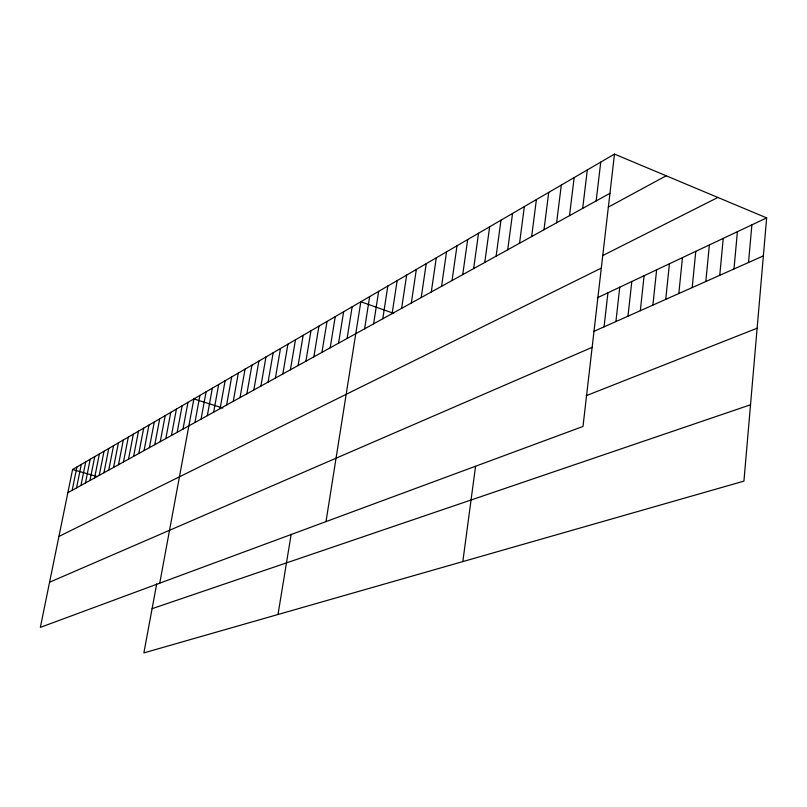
<?xml version="1.0" encoding="UTF-8"?>
<svg xmlns="http://www.w3.org/2000/svg" width="807" height="807" viewBox="0 0 807 807"><rect width="100%" height="100%" fill="white"/><g stroke="black" fill="none" stroke-linecap="round" stroke-linejoin="round"><path stroke-width="1.21" d="M614.48 154.107L582.997 426.459L40.35 627.372L72.59 469.523L614.48 154.107L766.65 217.9L743.933 481.123L143.878 652.893L156.689 583.925M748.523 262.497L751.872 224.881M733.987 268.963L737.396 231.71M719.763 275.308L723.233 238.388M705.832 281.512L709.363 244.935M692.194 287.585L695.775 251.35M678.828 293.536L682.46 257.635M665.735 299.377L669.417 263.788M652.903 305.086L656.626 269.82M640.334 310.695L644.097 275.732M627.997 316.183L631.8 281.532M615.912 321.569L619.756 287.221M604.05 326.855L607.933 292.8M596.161 200.943L600.741 162.106M582.684 208.388L587.304 169.924M569.5 215.661L574.17 177.57M556.608 222.782L561.309 185.055M543.989 229.753L548.73 192.379M531.642 236.572L536.413 199.551M519.547 243.25L524.358 206.562M462.825 561.591L475.545 466.396M507.714 249.787L512.546 213.441M496.123 256.182L500.986 220.17M484.765 262.457L489.647 226.767M473.638 268.6L478.551 233.233M462.734 274.622L467.667 239.568M452.051 280.523L456.994 245.772M441.57 286.314L446.533 251.865M431.291 291.983L436.274 257.837M421.214 297.551L426.217 263.687M401.634 308.365L406.657 275.076M411.338 303.008L416.341 269.437M392.121 313.62L397.145 280.614M382.78 318.775L387.814 286.041M373.611 323.839L378.654 291.377M364.603 328.812L369.656 296.613M326.008 521.604L360.83 301.757L393.705 313.348M347.081 338.486L352.145 306.801M330.174 347.827L335.248 316.637M338.557 343.197L343.621 311.764M278.012 614.49L291.166 534.295M321.943 352.366L327.017 321.428M313.852 356.835L318.926 326.139M298.086 365.551L303.16 335.319M305.903 361.233L310.977 330.769M290.399 369.798L295.463 339.797M282.843 373.964L287.907 344.196M268.095 382.104L273.159 352.78M275.409 378.069L280.473 348.523M260.903 386.079L265.957 356.966M246.861 393.836L251.915 365.147M253.832 389.993L258.886 361.092M233.263 401.341L238.307 373.066M240.012 397.619L245.056 369.142M226.626 405.013L231.659 376.94M213.653 412.175L218.677 384.495M220.089 408.614L225.123 380.743M201.074 419.115L206.078 391.829M207.318 415.676L212.332 388.187M194.931 422.515L199.924 395.41M182.987 429.112L187.96 402.37M159.736 583.168L193.862 398.94L222.893 408.029M171.457 435.477L176.42 409.088M177.177 432.32L182.15 405.75M160.26 441.661L165.203 415.615M165.818 438.594L170.771 412.377M149.376 447.673L154.298 421.97M154.773 444.687L159.705 418.813M138.784 453.514L143.686 428.144M144.039 450.619L148.952 425.077M128.495 459.203L133.377 434.146M133.609 456.379L138.501 431.16M113.565 467.445L118.417 442.851M118.478 464.731L123.33 439.986M123.451 461.987L128.323 437.091M103.942 472.761L108.763 448.47M108.723 470.118L113.555 445.676M94.57 477.936L99.372 453.938M99.221 475.363L104.042 451.224M80.962 485.451L85.724 461.876M85.441 482.979L90.213 459.264M89.97 480.478L94.762 456.621M72.166 490.303L76.907 467.011M76.534 487.892L81.295 464.459M67.859 492.684L609.941 193.327M608.317 207.127L666.178 175.785M602.567 255.637L717.887 197.463M58.921 536.443L601.296 268.106M597.382 297.773L766.65 217.9M593.478 331.566L763.372 255.88M49.57 582.23L592.136 347.343M586.154 395.723L757.127 328.217M152.089 608.68L750.52 404.781M72.59 469.523L97.244 476.604"/></g></svg>
